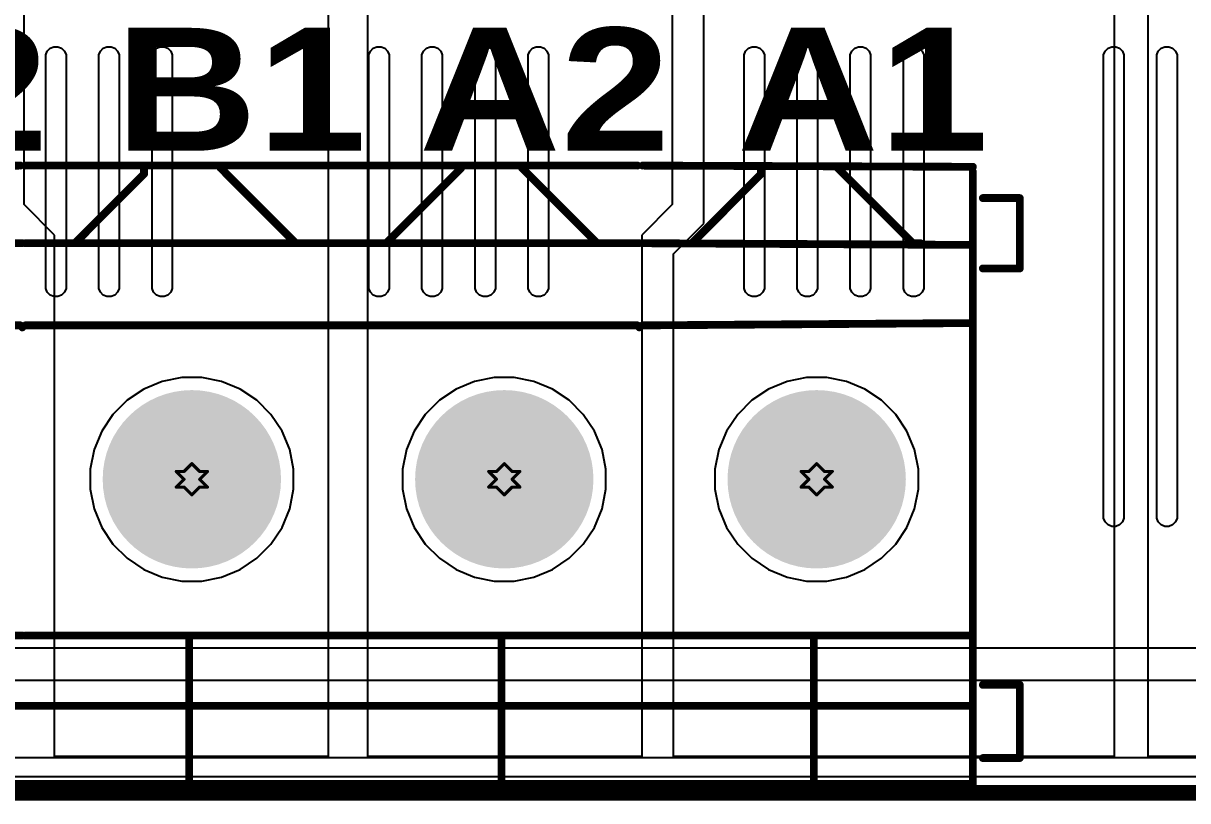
# Model space of a CAD drawing. Header units: inches. Extents: x -4 to 5258, y -4 to 5281.
# Drawn here: x 90.75 to 109.69, y -4.12 to 8.52 of the extents above; entities that cross this region are included whole.
import ezdxf

# ---------------------------------------------------------------- set-up
doc = ezdxf.new("R2010")
doc.units = ezdxf.units.IN
for name, color, linetype in [('Board Outline', 216, 'Continuous'), ('Bottom Layer', 5, 'Continuous'), ('Bottom Solder', 6, 'Continuous'), ('Drill Drawing', 1, 'Continuous'), ('Layer 1', 16, 'Continuous'), ('Layer 2', 76, 'Continuous'), ('Multi-Layer', 9, 'Continuous'), ('Pad Holes', 156, 'Continuous'), ('Top Layer', 1, 'Continuous'), ('Top Overlay', 2, 'Continuous'), ('Top Solder', 216, 'Continuous')]:
    doc.layers.add(name, color=color, linetype=linetype)
doc.styles.add('Arial Black_Bold', font='', dxfattribs={"height": 0.2})
doc.styles.get('Arial Black_Bold').set_extended_font_data('Arial Black', bold=True)

# ---------------------------------------------------------------- blocks, each defined once
blk = doc.blocks.new('DB128L_5_08_4P_GN_S_208')
at = {"layer": 'Bottom Layer'}
h = blk.add_hatch(color=5, dxfattribs=at)
edge = h.paths.add_edge_path()
edge.add_arc((-2.54, 0), 1.4, 0, 360)
h = blk.add_hatch(color=5, dxfattribs=at)
edge = h.paths.add_edge_path()
edge.add_arc((2.54, 0), 1.4, 0, 360)
h = blk.add_hatch(color=5, dxfattribs=at)
edge = h.paths.add_edge_path()
edge.add_arc((7.62, 0), 1.4, 0, 360)
at = {"layer": 'Bottom Solder'}
h = blk.add_hatch(color=6, dxfattribs=at)
edge = h.paths.add_edge_path()
edge.add_arc((-2.54, 0), 1.45, 0, 360)
h = blk.add_hatch(color=6, dxfattribs=at)
edge = h.paths.add_edge_path()
edge.add_arc((2.54, 0), 1.45, 0, 360)
h = blk.add_hatch(color=6, dxfattribs=at)
edge = h.paths.add_edge_path()
edge.add_arc((7.62, 0), 1.45, 0, 360)
at = {"layer": 'Layer 1'}
h = blk.add_hatch(color=16, dxfattribs=at)
edge = h.paths.add_edge_path()
edge.add_arc((-2.54, 0), 1.4, 0, 360)
h = blk.add_hatch(color=16, dxfattribs=at)
edge = h.paths.add_edge_path()
edge.add_arc((2.54, 0), 1.4, 0, 360)
h = blk.add_hatch(color=16, dxfattribs=at)
edge = h.paths.add_edge_path()
edge.add_arc((7.62, 0), 1.4, 0, 360)
at = {"layer": 'Layer 2'}
h = blk.add_hatch(color=76, dxfattribs=at)
edge = h.paths.add_edge_path()
edge.add_arc((-2.54, 0), 1.4, 0, 360)
h = blk.add_hatch(color=76, dxfattribs=at)
edge = h.paths.add_edge_path()
edge.add_arc((2.54, 0), 1.4, 0, 360)
h = blk.add_hatch(color=76, dxfattribs=at)
edge = h.paths.add_edge_path()
edge.add_arc((7.62, 0), 1.4, 0, 360)
at = {"layer": 'Multi-Layer'}
h = blk.add_hatch(color=9, dxfattribs=at)
edge = h.paths.add_edge_path()
edge.add_arc((-2.54, 0), 1.4, 0, 360)
h = blk.add_hatch(color=9, dxfattribs=at)
edge = h.paths.add_edge_path()
edge.add_arc((2.54, 0), 1.4, 0, 360)
h = blk.add_hatch(color=9, dxfattribs=at)
edge = h.paths.add_edge_path()
edge.add_arc((7.62, 0), 1.4, 0, 360)
at = {"layer": 'Pad Holes'}
h = blk.add_hatch(color=7, dxfattribs=at)
edge = h.paths.add_edge_path()
edge.add_arc((-2.577, 0), 0.75, 90, 270)
edge.add_line((-2.577, -0.75), (-2.503, -0.75))
edge.add_arc((-2.503, 0), 0.75, 270, 450)
edge.add_line((-2.503, 0.75), (-2.577, 0.75))
h = blk.add_hatch(color=7, dxfattribs=at)
edge = h.paths.add_edge_path()
edge.add_arc((2.503, 0), 0.75, 90, 270)
edge.add_line((2.503, -0.75), (2.577, -0.75))
edge.add_arc((2.577, 0), 0.75, 270, 450)
edge.add_line((2.577, 0.75), (2.503, 0.75))
h = blk.add_hatch(color=7, dxfattribs=at)
edge = h.paths.add_edge_path()
edge.add_arc((7.583, 0), 0.75, 90, 270)
edge.add_line((7.583, -0.75), (7.657, -0.75))
edge.add_arc((7.657, 0), 0.75, 270, 450)
edge.add_line((7.657, 0.75), (7.583, 0.75))
at = {"layer": 'Top Layer'}
h = blk.add_hatch(color=1, dxfattribs=at)
edge = h.paths.add_edge_path()
edge.add_arc((-2.54, 0), 1.4, 0, 360)
h = blk.add_hatch(color=1, dxfattribs=at)
edge = h.paths.add_edge_path()
edge.add_arc((2.54, 0), 1.4, 0, 360)
h = blk.add_hatch(color=1, dxfattribs=at)
edge = h.paths.add_edge_path()
edge.add_arc((7.62, 0), 1.4, 0, 360)
at = {"layer": 'Top Solder'}
h = blk.add_hatch(color=216, dxfattribs=at)
edge = h.paths.add_edge_path()
edge.add_arc((-2.54, 0), 1.45, 0, 360)
h = blk.add_hatch(color=216, dxfattribs=at)
edge = h.paths.add_edge_path()
edge.add_arc((2.54, 0), 1.45, 0, 360)
h = blk.add_hatch(color=216, dxfattribs=at)
edge = h.paths.add_edge_path()
edge.add_arc((7.62, 0), 1.45, 0, 360)
at = {"layer": 'Top Overlay'}
for points in [[(-10.033, 5.08, 0.127, 0.127, 0), (-5.327, 5.1, 0.127, 0.127, 0)], [(-5.244, 5.1, 0.127, 0.127, 0), (4.706, 5.1, 0.127, 0.127, 0)], [(-3.318, 5.06, 0.127, 0.127, 0), (-3.318, 4.962, 0.127, 0.127, 0)], [(-2.073, 5.06, 0.127, 0.127, 0), (-0.851, 3.838, 0.127, 0.127, 0)], [(0.619, 3.838, 0.127, 0.127, 0), (1.838, 5.057, 0.127, 0.127, 0)], [(1.838, 5.06, 0.127, 0.127, 0), (1.838, 5.057, 0.127, 0.127, 0)], [(2.829, 5.06, 0.127, 0.127, 0), (4.023, 3.866, 0.127, 0.127, 0)], [(4.789, 5.1, 0.127, 0.127, 0), (10.16, 5.08, 0.127, 0.127, 0)], [(6.715, 4.962, 0.127, 0.127, 0), (6.715, 5.06, 0.127, 0.127, 0)], [(7.96, 5.06, 0.127, 0.127, 0), (9.182, 3.838, 0.127, 0.127, 0)], [(-4.441, 3.838, 0.127, 0.127, 0), (-3.318, 4.962, 0.127, 0.127, 0)], [(5.592, 3.838, 0.127, 0.127, 0), (6.715, 4.962, 0.127, 0.127, 0)], [(10.16, -5, 0.127, 0.127, 0), (10.16, 5, 0.127, 0.127, 0)], [(10.322, 4.572, 0.127, 0.127, 0), (10.922, 4.572, 0.127, 0.127, 0)], [(10.922, 3.428, 0.127, 0.127, 0), (10.922, 4.572, 0.127, 0.127, 0)], [(-10.033, 3.81, 0.127, 0.127, 0), (-5.297, 3.838, 0.127, 0.127, 0)], [(-5.244, 3.838, 0.127, 0.127, 0), (4.736, 3.838, 0.127, 0.127, 0)], [(-0.851, 3.838, 0.127, 0.127, 0), (-0.727, 3.838, 0.127, 0.127, 0)], [(4.023, 3.838, 0.127, 0.127, 0), (4.023, 3.866, 0.127, 0.127, 0)], [(4.789, 3.838, 0.127, 0.127, 0), (10.16, 3.81, 0.127, 0.127, 0)], [(9.182, 3.838, 0.127, 0.127, 0), (9.306, 3.838, 0.127, 0.127, 0)], [(10.322, 3.428, 0.127, 0.127, 0), (10.922, 3.428, 0.127, 0.127, 0)], [(-10.033, 2.54, 0.127, 0.127, 0), (-5.331, 2.503, 0.127, 0.127, 0)], [(-5.331, 2.503, 0.127, 0.127, 0), (-5.297, 2.469, 0.127, 0.127, 0)], [(-5.244, 2.503, 0.127, 0.127, 0), (4.702, 2.503, 0.127, 0.127, 0)], [(4.702, 2.503, 0.127, 0.127, 0), (4.736, 2.469, 0.127, 0.127, 0)], [(4.788, 2.502, 0.127, 0.127, 0), (10.16, 2.54, 0.127, 0.127, 0)], [(-10.033, -2.54, 0.127, 0.127, 0), (-5.297, -2.54, 0.127, 0.127, 0)], [(-5.244, -2.54, 0.127, 0.127, 0), (4.736, -2.54, 0.127, 0.127, 0)], [(-2.585, -4.908, 0.127, 0.127, 0), (-2.585, -2.54, 0.127, 0.127, 0)], [(2.495, -2.54, 0.127, 0.127, 0), (2.495, -4.908, 0.127, 0.127, 0)], [(4.789, -2.54, 0.127, 0.127, 0), (10.16, -2.54, 0.127, 0.127, 0)], [(7.575, -2.54, 0.127, 0.127, 0), (7.575, -4.908, 0.127, 0.127, 0)], [(10.322, -3.342, 0.127, 0.127, 0), (10.922, -3.342, 0.127, 0.127, 0)], [(10.922, -4.532, 0.127, 0.127, 0), (10.922, -3.342, 0.127, 0.127, 0)], [(-10.003, -3.683, 0.127, 0.127, 0), (0.18, -3.683, 0.127, 0.127, 0)], [(0.18, -3.683, 0.127, 0.127, 0), (10.16, -3.683, 0.127, 0.127, 0)], [(10.322, -4.532, 0.127, 0.127, 0), (10.922, -4.532, 0.127, 0.127, 0)], [(-10.003, -4.953, 0.127, 0.127, 0), (0.355, -4.953, 0.127, 0.127, 0)], [(0.143, -4.953, 0.127, 0.127, 0), (10.16, -4.953, 0.127, 0.127, 0)]]:
    blk.add_lwpolyline(points, format="xyseb", dxfattribs=at)
for points in [[(-5.359, 5.1, 0.0635, 0.0635, 1), (-5.295, 5.1, 0.0635, 0.0635, 1)], [(-5.276, 5.1, 0.0635, 0.0635, 1), (-5.212, 5.1, 0.0635, 0.0635, 1)], [(-3.35, 5.06, 0.0635, 0.0635, 1), (-3.286, 5.06, 0.0635, 0.0635, 1)], [(-2.105, 5.06, 0.0635, 0.0635, 1), (-2.041, 5.06, 0.0635, 0.0635, 1)], [(1.807, 5.06, 0.0635, 0.0635, 1), (1.87, 5.06, 0.0635, 0.0635, 1)], [(1.807, 5.057, 0.0635, 0.0635, 1), (1.87, 5.057, 0.0635, 0.0635, 1)], [(1.807, 5.057, 0.0635, 0.0635, 1), (1.87, 5.057, 0.0635, 0.0635, 1)], [(2.797, 5.06, 0.0635, 0.0635, 1), (2.861, 5.06, 0.0635, 0.0635, 1)], [(4.674, 5.1, 0.0635, 0.0635, 1), (4.738, 5.1, 0.0635, 0.0635, 1)], [(4.757, 5.1, 0.0635, 0.0635, 1), (4.821, 5.1, 0.0635, 0.0635, 1)], [(6.683, 5.06, 0.0635, 0.0635, 1), (6.747, 5.06, 0.0635, 0.0635, 1)], [(7.928, 5.06, 0.0635, 0.0635, 1), (7.992, 5.06, 0.0635, 0.0635, 1)], [(10.128, 5.08, 0.0635, 0.0635, 1), (10.192, 5.08, 0.0635, 0.0635, 1)], [(-3.35, 4.962, 0.0635, 0.0635, 1), (-3.286, 4.962, 0.0635, 0.0635, 1)], [(-3.35, 4.962, 0.0635, 0.0635, 1), (-3.286, 4.962, 0.0635, 0.0635, 1)], [(6.683, 4.962, 0.0635, 0.0635, 1), (6.747, 4.962, 0.0635, 0.0635, 1)], [(6.683, 4.962, 0.0635, 0.0635, 1), (6.747, 4.962, 0.0635, 0.0635, 1)], [(10.128, 5, 0.0635, 0.0635, 1), (10.192, 5, 0.0635, 0.0635, 1)], [(10.29, 4.572, 0.0635, 0.0635, 1), (10.354, 4.572, 0.0635, 0.0635, 1)], [(10.89, 4.572, 0.0635, 0.0635, 1), (10.954, 4.572, 0.0635, 0.0635, 1)], [(10.89, 4.572, 0.0635, 0.0635, 1), (10.954, 4.572, 0.0635, 0.0635, 1)], [(-5.329, 3.838, 0.0635, 0.0635, 1), (-5.265, 3.838, 0.0635, 0.0635, 1)], [(-5.276, 3.838, 0.0635, 0.0635, 1), (-5.212, 3.838, 0.0635, 0.0635, 1)], [(-4.473, 3.838, 0.0635, 0.0635, 1), (-4.41, 3.838, 0.0635, 0.0635, 1)], [(-0.883, 3.838, 0.0635, 0.0635, 1), (-0.82, 3.838, 0.0635, 0.0635, 1)], [(-0.883, 3.838, 0.0635, 0.0635, 1), (-0.82, 3.838, 0.0635, 0.0635, 1)], [(-0.759, 3.838, 0.0635, 0.0635, 1), (-0.695, 3.838, 0.0635, 0.0635, 1)], [(0.587, 3.838, 0.0635, 0.0635, 1), (0.651, 3.838, 0.0635, 0.0635, 1)], [(3.991, 3.866, 0.0635, 0.0635, 1), (4.055, 3.866, 0.0635, 0.0635, 1)], [(3.991, 3.866, 0.0635, 0.0635, 1), (4.055, 3.866, 0.0635, 0.0635, 1)], [(3.991, 3.838, 0.0635, 0.0635, 1), (4.055, 3.838, 0.0635, 0.0635, 1)], [(4.704, 3.838, 0.0635, 0.0635, 1), (4.768, 3.838, 0.0635, 0.0635, 1)], [(4.757, 3.838, 0.0635, 0.0635, 1), (4.821, 3.838, 0.0635, 0.0635, 1)], [(5.56, 3.838, 0.0635, 0.0635, 1), (5.623, 3.838, 0.0635, 0.0635, 1)], [(9.15, 3.838, 0.0635, 0.0635, 1), (9.213, 3.838, 0.0635, 0.0635, 1)], [(9.15, 3.838, 0.0635, 0.0635, 1), (9.213, 3.838, 0.0635, 0.0635, 1)], [(9.274, 3.838, 0.0635, 0.0635, 1), (9.338, 3.838, 0.0635, 0.0635, 1)], [(10.128, 3.81, 0.0635, 0.0635, 1), (10.192, 3.81, 0.0635, 0.0635, 1)], [(10.29, 3.428, 0.0635, 0.0635, 1), (10.354, 3.428, 0.0635, 0.0635, 1)], [(10.89, 3.428, 0.0635, 0.0635, 1), (10.954, 3.428, 0.0635, 0.0635, 1)], [(10.89, 3.428, 0.0635, 0.0635, 1), (10.954, 3.428, 0.0635, 0.0635, 1)], [(-5.363, 2.503, 0.0635, 0.0635, 1), (-5.299, 2.503, 0.0635, 0.0635, 1)], [(-5.363, 2.503, 0.0635, 0.0635, 1), (-5.299, 2.503, 0.0635, 0.0635, 1)], [(-5.329, 2.469, 0.0635, 0.0635, 1), (-5.265, 2.469, 0.0635, 0.0635, 1)], [(-5.276, 2.503, 0.0635, 0.0635, 1), (-5.212, 2.503, 0.0635, 0.0635, 1)], [(4.67, 2.503, 0.0635, 0.0635, 1), (4.734, 2.503, 0.0635, 0.0635, 1)], [(4.67, 2.503, 0.0635, 0.0635, 1), (4.734, 2.503, 0.0635, 0.0635, 1)], [(4.704, 2.469, 0.0635, 0.0635, 1), (4.768, 2.469, 0.0635, 0.0635, 1)], [(4.756, 2.502, 0.0635, 0.0635, 1), (4.82, 2.502, 0.0635, 0.0635, 1)], [(10.128, 2.54, 0.0635, 0.0635, 1), (10.192, 2.54, 0.0635, 0.0635, 1)], [(-5.329, -2.54, 0.0635, 0.0635, 1), (-5.265, -2.54, 0.0635, 0.0635, 1)], [(-5.276, -2.54, 0.0635, 0.0635, 1), (-5.212, -2.54, 0.0635, 0.0635, 1)], [(-2.617, -2.54, 0.0635, 0.0635, 1), (-2.553, -2.54, 0.0635, 0.0635, 1)], [(2.463, -2.54, 0.0635, 0.0635, 1), (2.527, -2.54, 0.0635, 0.0635, 1)], [(4.704, -2.54, 0.0635, 0.0635, 1), (4.768, -2.54, 0.0635, 0.0635, 1)], [(4.757, -2.54, 0.0635, 0.0635, 1), (4.821, -2.54, 0.0635, 0.0635, 1)], [(7.543, -2.54, 0.0635, 0.0635, 1), (7.607, -2.54, 0.0635, 0.0635, 1)], [(10.128, -2.54, 0.0635, 0.0635, 1), (10.192, -2.54, 0.0635, 0.0635, 1)], [(10.29, -3.342, 0.0635, 0.0635, 1), (10.354, -3.342, 0.0635, 0.0635, 1)], [(10.89, -3.342, 0.0635, 0.0635, 1), (10.954, -3.342, 0.0635, 0.0635, 1)], [(10.89, -3.342, 0.0635, 0.0635, 1), (10.954, -3.342, 0.0635, 0.0635, 1)], [(0.148, -3.683, 0.0635, 0.0635, 1), (0.212, -3.683, 0.0635, 0.0635, 1)], [(0.148, -3.683, 0.0635, 0.0635, 1), (0.212, -3.683, 0.0635, 0.0635, 1)], [(10.128, -3.683, 0.0635, 0.0635, 1), (10.192, -3.683, 0.0635, 0.0635, 1)], [(10.29, -4.532, 0.0635, 0.0635, 1), (10.354, -4.532, 0.0635, 0.0635, 1)], [(10.89, -4.532, 0.0635, 0.0635, 1), (10.954, -4.532, 0.0635, 0.0635, 1)], [(10.89, -4.532, 0.0635, 0.0635, 1), (10.954, -4.532, 0.0635, 0.0635, 1)], [(-2.617, -4.908, 0.0635, 0.0635, 1), (-2.553, -4.908, 0.0635, 0.0635, 1)], [(0.111, -4.953, 0.0635, 0.0635, 1), (0.175, -4.953, 0.0635, 0.0635, 1)], [(0.323, -4.953, 0.0635, 0.0635, 1), (0.387, -4.953, 0.0635, 0.0635, 1)], [(2.463, -4.908, 0.0635, 0.0635, 1), (2.527, -4.908, 0.0635, 0.0635, 1)], [(7.543, -4.908, 0.0635, 0.0635, 1), (7.607, -4.908, 0.0635, 0.0635, 1)], [(10.128, -4.953, 0.0635, 0.0635, 1), (10.192, -4.953, 0.0635, 0.0635, 1)], [(10.128, -5, 0.0635, 0.0635, 1), (10.192, -5, 0.0635, 0.0635, 1)]]:
    blk.add_lwpolyline(points, format="xyseb", close=True, dxfattribs=at)

msp = doc.modelspace()

# ---------------------------------------------------------------- linework, layer by layer
at = {"layer": 'Board Outline'}
msp.add_lwpolyline([(-4.009, -3.991, 0.254, 0.254, 0), (145.991, -3.991, 0.254, 0.254, 0)], format="xyseb", dxfattribs=at)
at = {"layer": 'Bottom Layer'}
for p, q in [((93.011, 2.699), (92.71, 2.574)), ((93.33, 2.762), (93.011, 2.699)), ((93.656, 2.762), (93.33, 2.762)), ((93.976, 2.699), (93.656, 2.762)), ((94.277, 2.574), (93.976, 2.699)), ((98.091, 2.699), (97.79, 2.574)), ((98.41, 2.762), (98.091, 2.699)), ((98.736, 2.762), (98.41, 2.762)), ((99.056, 2.699), (98.736, 2.762)), ((99.357, 2.574), (99.056, 2.699)), ((103.171, 2.699), (102.87, 2.574)), ((103.49, 2.762), (103.171, 2.699)), ((103.816, 2.762), (103.49, 2.762)), ((104.136, 2.699), (103.816, 2.762)), ((104.437, 2.574), (104.136, 2.699)), ((92.71, 2.574), (92.439, 2.393)), ((94.548, 2.393), (94.277, 2.574)), ((97.79, 2.574), (97.519, 2.393)), ((99.628, 2.393), (99.357, 2.574)), ((102.87, 2.574), (102.599, 2.393)), ((104.708, 2.393), (104.437, 2.574)), ((92.439, 2.393), (92.209, 2.163)), ((94.778, 2.163), (94.548, 2.393)), ((97.519, 2.393), (97.289, 2.163)), ((99.858, 2.163), (99.628, 2.393)), ((102.599, 2.393), (102.369, 2.163)), ((104.938, 2.163), (104.708, 2.393)), ((92.209, 2.163), (92.028, 1.892)), ((94.959, 1.892), (94.778, 2.163)), ((97.289, 2.163), (97.108, 1.892)), ((100.039, 1.892), (99.858, 2.163)), ((102.369, 2.163), (102.188, 1.892)), ((105.119, 1.892), (104.938, 2.163)), ((92.028, 1.892), (91.903, 1.591)), ((95.084, 1.591), (94.959, 1.892)), ((97.108, 1.892), (96.983, 1.591)), ((100.164, 1.591), (100.039, 1.892)), ((102.188, 1.892), (102.063, 1.591)), ((105.244, 1.591), (105.119, 1.892)), ((91.903, 1.591), (91.839, 1.271)), ((95.147, 1.271), (95.084, 1.591)), ((96.983, 1.591), (96.919, 1.271)), ((100.227, 1.271), (100.164, 1.591)), ((102.063, 1.591), (101.999, 1.271)), ((105.307, 1.271), (105.244, 1.591)), ((91.839, 1.271), (91.839, 0.945)), ((95.147, 0.945), (95.147, 1.271)), ((96.919, 1.271), (96.919, 0.945)), ((100.227, 0.945), (100.227, 1.271)), ((101.999, 1.271), (101.999, 0.945)), ((105.307, 0.945), (105.307, 1.271)), ((91.839, 0.945), (91.903, 0.626)), ((95.084, 0.626), (95.147, 0.945)), ((96.919, 0.945), (96.983, 0.626)), ((100.164, 0.626), (100.227, 0.945)), ((101.999, 0.945), (102.063, 0.626)), ((105.244, 0.626), (105.307, 0.945)), ((91.903, 0.626), (92.028, 0.325)), ((94.959, 0.325), (95.084, 0.626)), ((96.983, 0.626), (97.108, 0.325)), ((100.039, 0.325), (100.164, 0.626)), ((102.063, 0.626), (102.188, 0.325)), ((105.119, 0.325), (105.244, 0.626)), ((92.028, 0.325), (92.209, 0.054)), ((94.778, 0.054), (94.959, 0.325)), ((97.108, 0.325), (97.289, 0.054)), ((99.858, 0.054), (100.039, 0.325)), ((102.188, 0.325), (102.369, 0.054)), ((104.938, 0.054), (105.119, 0.325)), ((92.209, 0.054), (92.439, -0.177)), ((94.548, -0.177), (94.778, 0.054)), ((97.289, 0.054), (97.519, -0.177)), ((99.628, -0.177), (99.858, 0.054)), ((102.369, 0.054), (102.599, -0.177)), ((104.708, -0.177), (104.938, 0.054)), ((92.439, -0.177), (92.71, -0.358)), ((94.277, -0.358), (94.548, -0.177)), ((97.519, -0.177), (97.79, -0.358)), ((99.357, -0.358), (99.628, -0.177)), ((102.599, -0.177), (102.87, -0.358)), ((104.437, -0.358), (104.708, -0.177)), ((92.71, -0.358), (93.011, -0.482)), ((93.976, -0.482), (94.277, -0.358)), ((97.79, -0.358), (98.091, -0.482)), ((99.056, -0.482), (99.357, -0.358)), ((102.87, -0.358), (103.171, -0.482)), ((104.136, -0.482), (104.437, -0.358)), ((93.011, -0.482), (93.33, -0.546)), ((93.33, -0.546), (93.656, -0.546)), ((93.656, -0.546), (93.976, -0.482)), ((98.091, -0.482), (98.41, -0.546)), ((98.41, -0.546), (98.736, -0.546)), ((98.736, -0.546), (99.056, -0.482)), ((103.171, -0.482), (103.49, -0.546)), ((103.49, -0.546), (103.816, -0.546)), ((103.816, -0.546), (104.136, -0.482)), ((138.418, -3.42), (50.123, -3.42))]:
    msp.add_line(p, q, dxfattribs=at)
at = {"layer": 'Bottom Solder'}
for p, q in [((91.117, 8.009), (91.142, 8.069)), ((91.117, 7.976), (91.117, 8.009)), ((91.117, 4.244), (91.117, 7.976)), ((91.142, 8.069), (91.189, 8.116)), ((91.189, 8.116), (91.25, 8.141)), ((91.25, 8.141), (91.282, 8.141)), ((91.282, 8.141), (91.315, 8.141)), ((91.315, 8.141), (91.376, 8.116)), ((91.376, 8.116), (91.422, 8.069)), ((91.422, 8.069), (91.448, 8.009)), ((91.448, 8.009), (91.448, 7.976)), ((91.448, 7.976), (91.448, 7.976)), ((91.448, 7.976), (91.448, 4.244)), ((91.981, 8.009), (92.006, 8.069)), ((91.981, 7.976), (91.981, 8.009)), ((91.981, 4.244), (91.981, 7.976)), ((92.006, 8.069), (92.052, 8.116)), ((92.052, 8.116), (92.113, 8.141)), ((92.113, 8.141), (92.146, 8.141)), ((92.146, 8.141), (92.179, 8.141)), ((92.179, 8.141), (92.24, 8.116)), ((92.24, 8.116), (92.286, 8.069)), ((92.286, 8.069), (92.311, 8.009)), ((92.311, 8.009), (92.311, 7.976)), ((92.311, 7.976), (92.311, 7.976)), ((92.311, 7.976), (92.311, 4.244)), ((92.845, 8.009), (92.87, 8.069)), ((92.845, 7.976), (92.845, 8.009)), ((92.845, 4.244), (92.845, 7.976)), ((92.87, 8.069), (92.916, 8.116)), ((92.916, 8.116), (92.977, 8.141)), ((92.977, 8.141), (93.01, 8.141)), ((93.01, 8.141), (93.042, 8.141)), ((93.042, 8.141), (93.103, 8.116)), ((93.103, 8.116), (93.15, 8.069)), ((93.15, 8.069), (93.175, 8.009)), ((93.175, 8.009), (93.175, 7.976)), ((93.175, 7.976), (93.175, 7.976)), ((93.175, 7.976), (93.175, 4.244)), ((96.371, 8.009), (96.396, 8.069)), ((96.371, 7.976), (96.371, 8.009)), ((96.371, 4.244), (96.371, 7.976)), ((96.396, 8.069), (96.443, 8.116)), ((96.443, 8.116), (96.503, 8.141)), ((96.503, 8.141), (96.536, 8.141)), ((96.536, 8.141), (96.569, 8.141)), ((96.569, 8.141), (96.63, 8.116)), ((96.63, 8.116), (96.676, 8.069)), ((96.676, 8.069), (96.701, 8.009)), ((96.701, 8.009), (96.701, 7.976)), ((96.701, 7.976), (96.701, 7.976)), ((96.701, 7.976), (96.701, 4.244)), ((97.235, 8.009), (97.26, 8.069)), ((97.235, 7.976), (97.235, 8.009)), ((97.235, 4.244), (97.235, 7.976)), ((97.26, 8.069), (97.306, 8.116)), ((97.306, 8.116), (97.367, 8.141)), ((97.367, 8.141), (97.4, 8.141)), ((97.4, 8.141), (97.433, 8.141)), ((97.433, 8.141), (97.493, 8.116)), ((97.493, 8.116), (97.54, 8.069)), ((97.54, 8.069), (97.565, 8.009)), ((97.565, 8.009), (97.565, 7.976)), ((97.565, 7.976), (97.565, 7.976)), ((97.565, 7.976), (97.565, 4.244)), ((98.098, 8.009), (98.123, 8.069)), ((98.098, 7.976), (98.098, 8.009)), ((98.098, 4.244), (98.098, 7.976)), ((98.123, 8.069), (98.17, 8.116)), ((98.17, 8.116), (98.231, 8.141)), ((98.231, 8.141), (98.263, 8.141)), ((98.263, 8.141), (98.296, 8.141)), ((98.296, 8.141), (98.357, 8.116)), ((98.357, 8.116), (98.403, 8.069)), ((98.403, 8.069), (98.428, 8.009)), ((98.428, 8.009), (98.428, 7.976)), ((98.428, 7.976), (98.428, 7.976)), ((98.428, 7.976), (98.428, 4.244)), ((98.962, 8.009), (98.987, 8.069)), ((98.962, 7.976), (98.962, 8.009)), ((98.962, 4.244), (98.962, 7.976)), ((98.987, 8.069), (99.033, 8.116)), ((99.033, 8.116), (99.094, 8.141)), ((99.094, 8.141), (99.127, 8.141)), ((99.127, 8.141), (99.16, 8.141)), ((99.16, 8.141), (99.22, 8.116)), ((99.22, 8.116), (99.267, 8.069)), ((99.267, 8.069), (99.292, 8.009)), ((99.292, 8.009), (99.292, 7.976)), ((99.292, 7.976), (99.292, 7.976)), ((99.292, 7.976), (99.292, 4.244)), ((102.472, 8.009), (102.497, 8.069)), ((102.472, 7.976), (102.472, 8.009)), ((102.472, 4.244), (102.472, 7.976)), ((102.497, 8.069), (102.544, 8.116)), ((102.544, 8.116), (102.604, 8.141)), ((102.604, 8.141), (102.637, 8.141)), ((102.637, 8.141), (102.67, 8.141)), ((102.67, 8.141), (102.731, 8.116)), ((102.731, 8.116), (102.777, 8.069)), ((102.777, 8.069), (102.802, 8.009)), ((102.802, 8.009), (102.802, 7.976)), ((102.802, 7.976), (102.802, 7.976)), ((102.802, 7.976), (102.802, 4.244)), ((103.336, 8.009), (103.361, 8.069)), ((103.336, 7.976), (103.336, 8.009)), ((103.336, 4.244), (103.336, 7.976)), ((103.361, 8.069), (103.407, 8.116)), ((103.407, 8.116), (103.468, 8.141)), ((103.468, 8.141), (103.501, 8.141)), ((103.501, 8.141), (103.534, 8.141)), ((103.534, 8.141), (103.594, 8.116)), ((103.594, 8.116), (103.641, 8.069)), ((103.641, 8.069), (103.666, 8.009)), ((103.666, 8.009), (103.666, 7.976)), ((103.666, 7.976), (103.666, 7.976)), ((103.666, 7.976), (103.666, 4.244)), ((104.199, 8.009), (104.224, 8.069)), ((104.199, 7.976), (104.199, 8.009)), ((104.199, 4.244), (104.199, 7.976)), ((104.224, 8.069), (104.271, 8.116)), ((104.271, 8.116), (104.331, 8.141)), ((104.331, 8.141), (104.364, 8.141)), ((104.364, 8.141), (104.397, 8.141)), ((104.397, 8.141), (104.458, 8.116)), ((104.458, 8.116), (104.504, 8.069)), ((104.504, 8.069), (104.529, 8.009)), ((104.529, 8.009), (104.529, 7.976)), ((104.529, 7.976), (104.529, 7.976)), ((104.529, 7.976), (104.529, 4.244)), ((105.063, 8.009), (105.088, 8.069)), ((105.063, 7.976), (105.063, 8.009)), ((105.063, 4.244), (105.063, 7.976)), ((105.088, 8.069), (105.134, 8.116)), ((105.134, 8.116), (105.195, 8.141)), ((105.195, 8.141), (105.228, 8.141)), ((105.228, 8.141), (105.261, 8.141)), ((105.261, 8.141), (105.321, 8.116)), ((105.321, 8.116), (105.368, 8.069)), ((105.368, 8.069), (105.393, 8.009)), ((105.393, 8.009), (105.393, 7.976)), ((105.393, 7.976), (105.393, 7.976)), ((105.393, 7.976), (105.393, 4.244)), ((108.319, 8.009), (108.344, 8.069)), ((108.319, 7.976), (108.319, 8.009)), ((108.319, 0.508), (108.319, 7.976)), ((108.344, 8.069), (108.39, 8.116)), ((108.39, 8.116), (108.451, 8.141)), ((108.451, 8.141), (108.484, 8.141)), ((108.484, 8.141), (108.517, 8.141)), ((108.517, 8.141), (108.578, 8.116)), ((108.578, 8.116), (108.624, 8.069)), ((108.624, 8.069), (108.649, 8.009)), ((108.649, 8.009), (108.649, 7.976)), ((108.649, 7.976), (108.649, 7.976)), ((108.649, 7.976), (108.649, 0.508)), ((109.182, 8.009), (109.208, 8.069)), ((109.182, 7.976), (109.182, 8.009)), ((109.182, 0.508), (109.182, 7.976)), ((109.208, 8.069), (109.254, 8.116)), ((109.254, 8.116), (109.315, 8.141)), ((109.315, 8.141), (109.348, 8.141)), ((109.348, 8.141), (109.38, 8.141)), ((109.38, 8.141), (109.441, 8.116)), ((109.441, 8.116), (109.488, 8.069)), ((109.488, 8.069), (109.513, 8.009)), ((109.513, 8.009), (109.513, 7.976)), ((109.513, 7.976), (109.513, 7.976)), ((109.513, 7.976), (109.513, 0.508)), ((91.117, 4.244), (91.117, 4.244)), ((91.117, 4.211), (91.117, 4.244)), ((91.142, 4.15), (91.117, 4.211)), ((91.448, 4.211), (91.422, 4.15)), ((91.448, 4.244), (91.448, 4.211)), ((91.981, 4.244), (91.981, 4.244)), ((91.981, 4.211), (91.981, 4.244)), ((92.006, 4.15), (91.981, 4.211)), ((92.311, 4.211), (92.286, 4.15)), ((92.311, 4.244), (92.311, 4.211)), ((92.845, 4.244), (92.845, 4.244)), ((92.845, 4.211), (92.845, 4.244)), ((92.87, 4.15), (92.845, 4.211)), ((93.175, 4.211), (93.15, 4.15)), ((93.175, 4.244), (93.175, 4.211)), ((96.371, 4.244), (96.371, 4.244)), ((96.371, 4.211), (96.371, 4.244)), ((96.396, 4.15), (96.371, 4.211)), ((96.701, 4.211), (96.676, 4.15)), ((96.701, 4.244), (96.701, 4.211)), ((97.235, 4.244), (97.235, 4.244)), ((97.235, 4.211), (97.235, 4.244)), ((97.26, 4.15), (97.235, 4.211)), ((97.565, 4.211), (97.54, 4.15)), ((97.565, 4.244), (97.565, 4.211)), ((98.098, 4.244), (98.098, 4.244)), ((98.098, 4.211), (98.098, 4.244)), ((98.123, 4.15), (98.098, 4.211)), ((98.428, 4.211), (98.403, 4.15)), ((98.428, 4.244), (98.428, 4.211)), ((98.962, 4.244), (98.962, 4.244)), ((98.962, 4.211), (98.962, 4.244)), ((98.987, 4.15), (98.962, 4.211)), ((99.292, 4.211), (99.267, 4.15)), ((99.292, 4.244), (99.292, 4.211)), ((102.472, 4.244), (102.472, 4.244)), ((102.472, 4.211), (102.472, 4.244)), ((102.497, 4.15), (102.472, 4.211)), ((102.802, 4.211), (102.777, 4.15)), ((102.802, 4.244), (102.802, 4.211)), ((103.336, 4.244), (103.336, 4.244)), ((103.336, 4.211), (103.336, 4.244)), ((103.361, 4.15), (103.336, 4.211)), ((103.666, 4.211), (103.641, 4.15)), ((103.666, 4.244), (103.666, 4.211)), ((104.199, 4.244), (104.199, 4.244)), ((104.199, 4.211), (104.199, 4.244)), ((104.224, 4.15), (104.199, 4.211)), ((104.529, 4.211), (104.504, 4.15)), ((104.529, 4.244), (104.529, 4.211)), ((105.063, 4.244), (105.063, 4.244)), ((105.063, 4.211), (105.063, 4.244)), ((105.088, 4.15), (105.063, 4.211)), ((105.393, 4.211), (105.368, 4.15)), ((105.393, 4.244), (105.393, 4.211)), ((91.189, 4.104), (91.142, 4.15)), ((91.25, 4.079), (91.189, 4.104)), ((91.282, 4.079), (91.25, 4.079)), ((91.315, 4.079), (91.282, 4.079)), ((91.376, 4.104), (91.315, 4.079)), ((91.422, 4.15), (91.376, 4.104)), ((92.052, 4.104), (92.006, 4.15)), ((92.113, 4.079), (92.052, 4.104)), ((92.146, 4.079), (92.113, 4.079)), ((92.179, 4.079), (92.146, 4.079)), ((92.24, 4.104), (92.179, 4.079)), ((92.286, 4.15), (92.24, 4.104)), ((92.916, 4.104), (92.87, 4.15)), ((92.977, 4.079), (92.916, 4.104)), ((93.01, 4.079), (92.977, 4.079)), ((93.042, 4.079), (93.01, 4.079)), ((93.103, 4.104), (93.042, 4.079)), ((93.15, 4.15), (93.103, 4.104)), ((96.443, 4.104), (96.396, 4.15)), ((96.503, 4.079), (96.443, 4.104)), ((96.536, 4.079), (96.503, 4.079)), ((96.569, 4.079), (96.536, 4.079)), ((96.63, 4.104), (96.569, 4.079)), ((96.676, 4.15), (96.63, 4.104)), ((97.306, 4.104), (97.26, 4.15)), ((97.367, 4.079), (97.306, 4.104)), ((97.4, 4.079), (97.367, 4.079)), ((97.433, 4.079), (97.4, 4.079)), ((97.493, 4.104), (97.433, 4.079)), ((97.54, 4.15), (97.493, 4.104)), ((98.17, 4.104), (98.123, 4.15)), ((98.231, 4.079), (98.17, 4.104)), ((98.263, 4.079), (98.231, 4.079)), ((98.296, 4.079), (98.263, 4.079)), ((98.357, 4.104), (98.296, 4.079)), ((98.403, 4.15), (98.357, 4.104)), ((99.033, 4.104), (98.987, 4.15)), ((99.094, 4.079), (99.033, 4.104)), ((99.127, 4.079), (99.094, 4.079)), ((99.16, 4.079), (99.127, 4.079)), ((99.22, 4.104), (99.16, 4.079)), ((99.267, 4.15), (99.22, 4.104)), ((102.544, 4.104), (102.497, 4.15)), ((102.604, 4.079), (102.544, 4.104)), ((102.637, 4.079), (102.604, 4.079)), ((102.67, 4.079), (102.637, 4.079)), ((102.731, 4.104), (102.67, 4.079)), ((102.777, 4.15), (102.731, 4.104)), ((103.407, 4.104), (103.361, 4.15)), ((103.468, 4.079), (103.407, 4.104)), ((103.501, 4.079), (103.468, 4.079)), ((103.534, 4.079), (103.501, 4.079)), ((103.594, 4.104), (103.534, 4.079)), ((103.641, 4.15), (103.594, 4.104)), ((104.271, 4.104), (104.224, 4.15)), ((104.331, 4.079), (104.271, 4.104)), ((104.364, 4.079), (104.331, 4.079)), ((104.397, 4.079), (104.364, 4.079)), ((104.458, 4.104), (104.397, 4.079)), ((104.504, 4.15), (104.458, 4.104)), ((105.134, 4.104), (105.088, 4.15)), ((105.195, 4.079), (105.134, 4.104)), ((105.228, 4.079), (105.195, 4.079)), ((105.261, 4.079), (105.228, 4.079)), ((105.321, 4.104), (105.261, 4.079)), ((105.368, 4.15), (105.321, 4.104)), ((108.319, 0.508), (108.319, 0.508)), ((108.319, 0.475), (108.319, 0.508)), ((108.344, 0.415), (108.319, 0.475)), ((108.39, 0.368), (108.344, 0.415)), ((108.624, 0.415), (108.578, 0.368)), ((108.649, 0.475), (108.624, 0.415)), ((108.649, 0.508), (108.649, 0.475)), ((109.182, 0.508), (109.182, 0.508)), ((109.182, 0.475), (109.182, 0.508)), ((109.208, 0.415), (109.182, 0.475)), ((109.254, 0.368), (109.208, 0.415)), ((109.488, 0.415), (109.441, 0.368)), ((109.513, 0.475), (109.488, 0.415)), ((109.513, 0.508), (109.513, 0.475)), ((108.451, 0.343), (108.39, 0.368)), ((108.484, 0.343), (108.451, 0.343)), ((108.517, 0.343), (108.484, 0.343)), ((108.578, 0.368), (108.517, 0.343)), ((109.315, 0.343), (109.254, 0.368)), ((109.348, 0.343), (109.315, 0.343)), ((109.38, 0.343), (109.348, 0.343)), ((109.441, 0.368), (109.38, 0.343))]:
    msp.add_line(p, q, dxfattribs=at)
at = {"layer": 'Drill Drawing'}
for points in [[(93.366, 1.235, 0.0508, 0.0508, 0), (93.493, 1.362, 0.0508, 0.0508, 0)], [(93.493, 1.362, 0.0508, 0.0508, 0), (93.62, 1.235, 0.0508, 0.0508, 0)], [(98.446, 1.235, 0.0508, 0.0508, 0), (98.573, 1.362, 0.0508, 0.0508, 0)], [(98.573, 1.362, 0.0508, 0.0508, 0), (98.7, 1.235, 0.0508, 0.0508, 0)], [(103.526, 1.235, 0.0508, 0.0508, 0), (103.653, 1.362, 0.0508, 0.0508, 0)], [(103.653, 1.362, 0.0508, 0.0508, 0), (103.78, 1.235, 0.0508, 0.0508, 0)], [(93.239, 1.235, 0.0508, 0.0508, 0), (93.366, 1.108, 0.0508, 0.0508, 0)], [(93.239, 1.235, 0.0508, 0.0508, 0), (93.366, 1.235, 0.0508, 0.0508, 0)], [(93.62, 1.235, 0.0508, 0.0508, 0), (93.747, 1.235, 0.0508, 0.0508, 0)], [(93.62, 1.108, 0.0508, 0.0508, 0), (93.747, 1.235, 0.0508, 0.0508, 0)], [(98.319, 1.235, 0.0508, 0.0508, 0), (98.446, 1.108, 0.0508, 0.0508, 0)], [(98.319, 1.235, 0.0508, 0.0508, 0), (98.446, 1.235, 0.0508, 0.0508, 0)], [(98.7, 1.235, 0.0508, 0.0508, 0), (98.827, 1.235, 0.0508, 0.0508, 0)], [(98.7, 1.108, 0.0508, 0.0508, 0), (98.827, 1.235, 0.0508, 0.0508, 0)], [(103.399, 1.235, 0.0508, 0.0508, 0), (103.526, 1.108, 0.0508, 0.0508, 0)], [(103.399, 1.235, 0.0508, 0.0508, 0), (103.526, 1.235, 0.0508, 0.0508, 0)], [(103.78, 1.235, 0.0508, 0.0508, 0), (103.907, 1.235, 0.0508, 0.0508, 0)], [(103.78, 1.108, 0.0508, 0.0508, 0), (103.907, 1.235, 0.0508, 0.0508, 0)], [(93.239, 0.981, 0.0508, 0.0508, 0), (93.366, 1.108, 0.0508, 0.0508, 0)], [(93.239, 0.981, 0.0508, 0.0508, 0), (93.366, 0.981, 0.0508, 0.0508, 0)], [(93.366, 0.981, 0.0508, 0.0508, 0), (93.493, 0.854, 0.0508, 0.0508, 0)], [(93.493, 0.854, 0.0508, 0.0508, 0), (93.62, 0.981, 0.0508, 0.0508, 0)], [(93.62, 1.108, 0.0508, 0.0508, 0), (93.747, 0.981, 0.0508, 0.0508, 0)], [(93.62, 0.981, 0.0508, 0.0508, 0), (93.747, 0.981, 0.0508, 0.0508, 0)], [(98.319, 0.981, 0.0508, 0.0508, 0), (98.446, 1.108, 0.0508, 0.0508, 0)], [(98.319, 0.981, 0.0508, 0.0508, 0), (98.446, 0.981, 0.0508, 0.0508, 0)], [(98.446, 0.981, 0.0508, 0.0508, 0), (98.573, 0.854, 0.0508, 0.0508, 0)], [(98.573, 0.854, 0.0508, 0.0508, 0), (98.7, 0.981, 0.0508, 0.0508, 0)], [(98.7, 1.108, 0.0508, 0.0508, 0), (98.827, 0.981, 0.0508, 0.0508, 0)], [(98.7, 0.981, 0.0508, 0.0508, 0), (98.827, 0.981, 0.0508, 0.0508, 0)], [(103.399, 0.981, 0.0508, 0.0508, 0), (103.526, 1.108, 0.0508, 0.0508, 0)], [(103.399, 0.981, 0.0508, 0.0508, 0), (103.526, 0.981, 0.0508, 0.0508, 0)], [(103.526, 0.981, 0.0508, 0.0508, 0), (103.653, 0.854, 0.0508, 0.0508, 0)], [(103.653, 0.854, 0.0508, 0.0508, 0), (103.78, 0.981, 0.0508, 0.0508, 0)], [(103.78, 1.108, 0.0508, 0.0508, 0), (103.907, 0.981, 0.0508, 0.0508, 0)], [(103.78, 0.981, 0.0508, 0.0508, 0), (103.907, 0.981, 0.0508, 0.0508, 0)]]:
    msp.add_lwpolyline(points, format="xyseb", dxfattribs=at)
for points in [[(93.481, 1.362, 0.0254, 0.0254, 1), (93.506, 1.362, 0.0254, 0.0254, 1)], [(93.481, 1.362, 0.0254, 0.0254, 1), (93.506, 1.362, 0.0254, 0.0254, 1)], [(98.561, 1.362, 0.0254, 0.0254, 1), (98.586, 1.362, 0.0254, 0.0254, 1)], [(98.561, 1.362, 0.0254, 0.0254, 1), (98.586, 1.362, 0.0254, 0.0254, 1)], [(103.641, 1.362, 0.0254, 0.0254, 1), (103.666, 1.362, 0.0254, 0.0254, 1)], [(103.641, 1.362, 0.0254, 0.0254, 1), (103.666, 1.362, 0.0254, 0.0254, 1)], [(93.227, 1.235, 0.0254, 0.0254, 1), (93.252, 1.235, 0.0254, 0.0254, 1)], [(93.227, 1.235, 0.0254, 0.0254, 1), (93.252, 1.235, 0.0254, 0.0254, 1)], [(93.354, 1.235, 0.0254, 0.0254, 1), (93.379, 1.235, 0.0254, 0.0254, 1)], [(93.354, 1.235, 0.0254, 0.0254, 1), (93.379, 1.235, 0.0254, 0.0254, 1)], [(93.608, 1.235, 0.0254, 0.0254, 1), (93.633, 1.235, 0.0254, 0.0254, 1)], [(93.608, 1.235, 0.0254, 0.0254, 1), (93.633, 1.235, 0.0254, 0.0254, 1)], [(93.735, 1.235, 0.0254, 0.0254, 1), (93.76, 1.235, 0.0254, 0.0254, 1)], [(93.735, 1.235, 0.0254, 0.0254, 1), (93.76, 1.235, 0.0254, 0.0254, 1)], [(98.307, 1.235, 0.0254, 0.0254, 1), (98.332, 1.235, 0.0254, 0.0254, 1)], [(98.307, 1.235, 0.0254, 0.0254, 1), (98.332, 1.235, 0.0254, 0.0254, 1)], [(98.434, 1.235, 0.0254, 0.0254, 1), (98.459, 1.235, 0.0254, 0.0254, 1)], [(98.434, 1.235, 0.0254, 0.0254, 1), (98.459, 1.235, 0.0254, 0.0254, 1)], [(98.688, 1.235, 0.0254, 0.0254, 1), (98.713, 1.235, 0.0254, 0.0254, 1)], [(98.688, 1.235, 0.0254, 0.0254, 1), (98.713, 1.235, 0.0254, 0.0254, 1)], [(98.815, 1.235, 0.0254, 0.0254, 1), (98.84, 1.235, 0.0254, 0.0254, 1)], [(98.815, 1.235, 0.0254, 0.0254, 1), (98.84, 1.235, 0.0254, 0.0254, 1)], [(103.387, 1.235, 0.0254, 0.0254, 1), (103.412, 1.235, 0.0254, 0.0254, 1)], [(103.387, 1.235, 0.0254, 0.0254, 1), (103.412, 1.235, 0.0254, 0.0254, 1)], [(103.514, 1.235, 0.0254, 0.0254, 1), (103.539, 1.235, 0.0254, 0.0254, 1)], [(103.514, 1.235, 0.0254, 0.0254, 1), (103.539, 1.235, 0.0254, 0.0254, 1)], [(103.768, 1.235, 0.0254, 0.0254, 1), (103.793, 1.235, 0.0254, 0.0254, 1)], [(103.768, 1.235, 0.0254, 0.0254, 1), (103.793, 1.235, 0.0254, 0.0254, 1)], [(103.895, 1.235, 0.0254, 0.0254, 1), (103.92, 1.235, 0.0254, 0.0254, 1)], [(103.895, 1.235, 0.0254, 0.0254, 1), (103.92, 1.235, 0.0254, 0.0254, 1)], [(93.227, 0.981, 0.0254, 0.0254, 1), (93.252, 0.981, 0.0254, 0.0254, 1)], [(93.227, 0.981, 0.0254, 0.0254, 1), (93.252, 0.981, 0.0254, 0.0254, 1)], [(93.354, 1.108, 0.0254, 0.0254, 1), (93.379, 1.108, 0.0254, 0.0254, 1)], [(93.354, 1.108, 0.0254, 0.0254, 1), (93.379, 1.108, 0.0254, 0.0254, 1)], [(93.354, 0.981, 0.0254, 0.0254, 1), (93.379, 0.981, 0.0254, 0.0254, 1)], [(93.354, 0.981, 0.0254, 0.0254, 1), (93.379, 0.981, 0.0254, 0.0254, 1)], [(93.608, 1.108, 0.0254, 0.0254, 1), (93.633, 1.108, 0.0254, 0.0254, 1)], [(93.608, 1.108, 0.0254, 0.0254, 1), (93.633, 1.108, 0.0254, 0.0254, 1)], [(93.608, 0.981, 0.0254, 0.0254, 1), (93.633, 0.981, 0.0254, 0.0254, 1)], [(93.608, 0.981, 0.0254, 0.0254, 1), (93.633, 0.981, 0.0254, 0.0254, 1)], [(93.735, 0.981, 0.0254, 0.0254, 1), (93.76, 0.981, 0.0254, 0.0254, 1)], [(93.735, 0.981, 0.0254, 0.0254, 1), (93.76, 0.981, 0.0254, 0.0254, 1)], [(98.307, 0.981, 0.0254, 0.0254, 1), (98.332, 0.981, 0.0254, 0.0254, 1)], [(98.307, 0.981, 0.0254, 0.0254, 1), (98.332, 0.981, 0.0254, 0.0254, 1)], [(98.434, 1.108, 0.0254, 0.0254, 1), (98.459, 1.108, 0.0254, 0.0254, 1)], [(98.434, 1.108, 0.0254, 0.0254, 1), (98.459, 1.108, 0.0254, 0.0254, 1)], [(98.434, 0.981, 0.0254, 0.0254, 1), (98.459, 0.981, 0.0254, 0.0254, 1)], [(98.434, 0.981, 0.0254, 0.0254, 1), (98.459, 0.981, 0.0254, 0.0254, 1)], [(98.688, 1.108, 0.0254, 0.0254, 1), (98.713, 1.108, 0.0254, 0.0254, 1)], [(98.688, 1.108, 0.0254, 0.0254, 1), (98.713, 1.108, 0.0254, 0.0254, 1)], [(98.688, 0.981, 0.0254, 0.0254, 1), (98.713, 0.981, 0.0254, 0.0254, 1)], [(98.688, 0.981, 0.0254, 0.0254, 1), (98.713, 0.981, 0.0254, 0.0254, 1)], [(98.815, 0.981, 0.0254, 0.0254, 1), (98.84, 0.981, 0.0254, 0.0254, 1)], [(98.815, 0.981, 0.0254, 0.0254, 1), (98.84, 0.981, 0.0254, 0.0254, 1)], [(103.387, 0.981, 0.0254, 0.0254, 1), (103.412, 0.981, 0.0254, 0.0254, 1)], [(103.387, 0.981, 0.0254, 0.0254, 1), (103.412, 0.981, 0.0254, 0.0254, 1)], [(103.514, 1.108, 0.0254, 0.0254, 1), (103.539, 1.108, 0.0254, 0.0254, 1)], [(103.514, 1.108, 0.0254, 0.0254, 1), (103.539, 1.108, 0.0254, 0.0254, 1)], [(103.514, 0.981, 0.0254, 0.0254, 1), (103.539, 0.981, 0.0254, 0.0254, 1)], [(103.514, 0.981, 0.0254, 0.0254, 1), (103.539, 0.981, 0.0254, 0.0254, 1)], [(103.768, 1.108, 0.0254, 0.0254, 1), (103.793, 1.108, 0.0254, 0.0254, 1)], [(103.768, 1.108, 0.0254, 0.0254, 1), (103.793, 1.108, 0.0254, 0.0254, 1)], [(103.768, 0.981, 0.0254, 0.0254, 1), (103.793, 0.981, 0.0254, 0.0254, 1)], [(103.768, 0.981, 0.0254, 0.0254, 1), (103.793, 0.981, 0.0254, 0.0254, 1)], [(103.895, 0.981, 0.0254, 0.0254, 1), (103.92, 0.981, 0.0254, 0.0254, 1)], [(103.895, 0.981, 0.0254, 0.0254, 1), (103.92, 0.981, 0.0254, 0.0254, 1)], [(93.481, 0.854, 0.0254, 0.0254, 1), (93.506, 0.854, 0.0254, 0.0254, 1)], [(93.481, 0.854, 0.0254, 0.0254, 1), (93.506, 0.854, 0.0254, 0.0254, 1)], [(98.561, 0.854, 0.0254, 0.0254, 1), (98.586, 0.854, 0.0254, 0.0254, 1)], [(98.561, 0.854, 0.0254, 0.0254, 1), (98.586, 0.854, 0.0254, 0.0254, 1)], [(103.641, 0.854, 0.0254, 0.0254, 1), (103.666, 0.854, 0.0254, 0.0254, 1)], [(103.641, 0.854, 0.0254, 0.0254, 1), (103.666, 0.854, 0.0254, 0.0254, 1)]]:
    msp.add_lwpolyline(points, format="xyseb", close=True, dxfattribs=at)
at = {"layer": 'Layer 1'}
for p, q in [((93.011, 2.699), (92.71, 2.574)), ((93.33, 2.762), (93.011, 2.699)), ((93.656, 2.762), (93.33, 2.762)), ((93.976, 2.699), (93.656, 2.762)), ((94.277, 2.574), (93.976, 2.699)), ((98.091, 2.699), (97.79, 2.574)), ((98.41, 2.762), (98.091, 2.699)), ((98.736, 2.762), (98.41, 2.762)), ((99.056, 2.699), (98.736, 2.762)), ((99.357, 2.574), (99.056, 2.699)), ((103.171, 2.699), (102.87, 2.574)), ((103.49, 2.762), (103.171, 2.699)), ((103.816, 2.762), (103.49, 2.762)), ((104.136, 2.699), (103.816, 2.762)), ((104.437, 2.574), (104.136, 2.699)), ((92.71, 2.574), (92.439, 2.393)), ((94.548, 2.393), (94.277, 2.574)), ((97.79, 2.574), (97.519, 2.393)), ((99.628, 2.393), (99.357, 2.574)), ((102.87, 2.574), (102.599, 2.393)), ((104.708, 2.393), (104.437, 2.574)), ((92.439, 2.393), (92.209, 2.163)), ((94.778, 2.163), (94.548, 2.393)), ((97.519, 2.393), (97.289, 2.163)), ((99.858, 2.163), (99.628, 2.393)), ((102.599, 2.393), (102.369, 2.163)), ((104.938, 2.163), (104.708, 2.393)), ((92.209, 2.163), (92.028, 1.892)), ((94.959, 1.892), (94.778, 2.163)), ((97.289, 2.163), (97.108, 1.892)), ((100.039, 1.892), (99.858, 2.163)), ((102.369, 2.163), (102.188, 1.892)), ((105.119, 1.892), (104.938, 2.163)), ((92.028, 1.892), (91.903, 1.591)), ((95.084, 1.591), (94.959, 1.892)), ((97.108, 1.892), (96.983, 1.591)), ((100.164, 1.591), (100.039, 1.892)), ((102.188, 1.892), (102.063, 1.591)), ((105.244, 1.591), (105.119, 1.892)), ((91.903, 1.591), (91.839, 1.271)), ((95.147, 1.271), (95.084, 1.591)), ((96.983, 1.591), (96.919, 1.271)), ((100.227, 1.271), (100.164, 1.591)), ((102.063, 1.591), (101.999, 1.271)), ((105.307, 1.271), (105.244, 1.591)), ((91.839, 1.271), (91.839, 0.945)), ((95.147, 0.945), (95.147, 1.271)), ((96.919, 1.271), (96.919, 0.945)), ((100.227, 0.945), (100.227, 1.271)), ((101.999, 1.271), (101.999, 0.945)), ((105.307, 0.945), (105.307, 1.271)), ((91.839, 0.945), (91.903, 0.626)), ((95.084, 0.626), (95.147, 0.945)), ((96.919, 0.945), (96.983, 0.626)), ((100.164, 0.626), (100.227, 0.945)), ((101.999, 0.945), (102.063, 0.626)), ((105.244, 0.626), (105.307, 0.945)), ((91.903, 0.626), (92.028, 0.325)), ((94.959, 0.325), (95.084, 0.626)), ((96.983, 0.626), (97.108, 0.325)), ((100.039, 0.325), (100.164, 0.626)), ((102.063, 0.626), (102.188, 0.325)), ((105.119, 0.325), (105.244, 0.626)), ((92.028, 0.325), (92.209, 0.054)), ((94.778, 0.054), (94.959, 0.325)), ((97.108, 0.325), (97.289, 0.054)), ((99.858, 0.054), (100.039, 0.325)), ((102.188, 0.325), (102.369, 0.054)), ((104.938, 0.054), (105.119, 0.325)), ((92.209, 0.054), (92.439, -0.177)), ((94.548, -0.177), (94.778, 0.054)), ((97.289, 0.054), (97.519, -0.177)), ((99.628, -0.177), (99.858, 0.054)), ((102.369, 0.054), (102.599, -0.177)), ((104.708, -0.177), (104.938, 0.054)), ((92.439, -0.177), (92.71, -0.358)), ((94.277, -0.358), (94.548, -0.177)), ((97.519, -0.177), (97.79, -0.358)), ((99.357, -0.358), (99.628, -0.177)), ((102.599, -0.177), (102.87, -0.358)), ((104.437, -0.358), (104.708, -0.177)), ((92.71, -0.358), (93.011, -0.482)), ((93.976, -0.482), (94.277, -0.358)), ((97.79, -0.358), (98.091, -0.482)), ((99.056, -0.482), (99.357, -0.358)), ((102.87, -0.358), (103.171, -0.482)), ((104.136, -0.482), (104.437, -0.358)), ((93.011, -0.482), (93.33, -0.546)), ((93.33, -0.546), (93.656, -0.546)), ((93.656, -0.546), (93.976, -0.482)), ((98.091, -0.482), (98.41, -0.546)), ((98.41, -0.546), (98.736, -0.546)), ((98.736, -0.546), (99.056, -0.482)), ((103.171, -0.482), (103.49, -0.546)), ((103.49, -0.546), (103.816, -0.546)), ((103.816, -0.546), (104.136, -0.482)), ((136.239, -1.639), (5.517, -1.639)), ((4.999, -2.157), (136.757, -2.157)), ((145.732, -3.732), (-3.75, -3.732))]:
    msp.add_line(p, q, dxfattribs=at)
at = {"layer": 'Layer 2'}
for p, q in [((90.764, 5.573), (90.764, 18.436)), ((101.302, 18.436), (101.302, 5.573)), ((101.82, 5.573), (101.82, 18.436)), ((95.712, 11.051), (95.712, -3.398)), ((96.355, -3.398), (96.355, 11.051)), ((108.492, 11.051), (108.492, -3.398)), ((91.258, 5.079), (90.764, 5.573)), ((101.302, 5.573), (100.808, 5.079)), ((101.819, 5.567), (101.82, 5.573)), ((101.819, 5.268), (101.819, 5.567)), ((101.326, 4.775), (101.819, 5.268)), ((91.258, -3.398), (91.258, 5.079)), ((100.808, 5.079), (100.808, -3.398)), ((101.326, -3.398), (101.326, 4.775)), ((95.712, -3.398), (91.258, -3.398)), ((100.808, -3.398), (96.355, -3.398)), ((108.492, -3.398), (101.326, -3.398))]:
    msp.add_line(p, q, dxfattribs=at)
at = {"layer": 'Top Layer'}
for p, q in [((90.764, 5.573), (90.764, 18.267)), ((101.302, 18.14), (101.302, 5.573)), ((101.82, 5.573), (101.82, 18.14)), ((95.712, 10.66), (95.712, -3.398)), ((96.355, -3.398), (96.355, 10.66)), ((108.492, 10.66), (108.492, -3.398)), ((109.042, -3.398), (109.042, 10.65)), ((91.258, 5.079), (90.764, 5.573)), ((101.302, 5.573), (100.808, 5.079)), ((101.819, 5.567), (101.82, 5.573)), ((101.819, 5.268), (101.819, 5.567)), ((101.326, 4.775), (101.819, 5.268)), ((91.258, -3.398), (91.258, 5.079)), ((100.808, 5.079), (100.808, 4.775)), ((100.808, 4.775), (100.808, -3.398)), ((101.326, -3.398), (101.326, 4.775)), ((95.712, -3.398), (91.258, -3.398)), ((100.808, -3.398), (96.355, -3.398)), ((108.492, -3.398), (101.326, -3.398)), ((138.355, -3.398), (109.042, -3.398))]:
    msp.add_line(p, q, dxfattribs=at)

# ---------------------------------------------------------------- block references
msp.add_blockref('DB128L_5_08_4P_GN_S_208', (96.033, 1.108))

# ---------------------------------------------------------------- texts
at = {"layer": 'Top Overlay', "style": 'Arial Black_Bold'}
for s, p in [('B2', (87.074, 6.448)), ('B1', (92.247, 6.448)), ('A2', (97.183, 6.448)), ('A1', (102.356, 6.448))]:
    msp.add_text(s, height=2, rotation=360, dxfattribs=at).set_placement(p)

doc.saveas('drawing.dxf')
